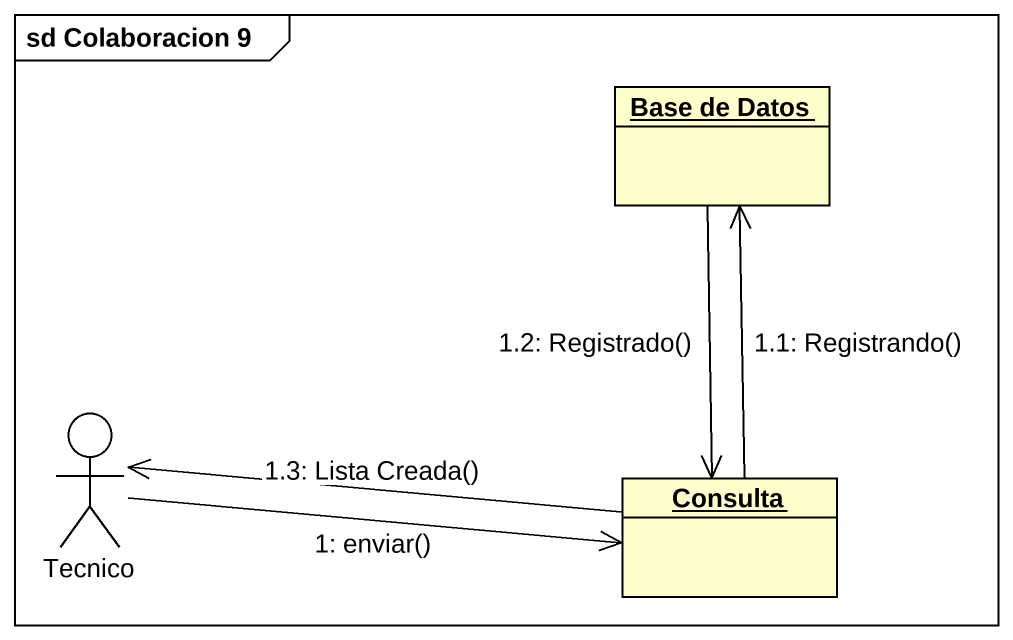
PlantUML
@startuml
mainframe sd Colaboracion 9
allowmixing
hide circle
hide empty members
object "Base de Datos" as Base_de_Datos
actor Tecnico
object Consulta
Tecnico -right-> Consulta : 1: enviar()
Consulta -up-> Base_de_Datos : 1.1: Registrando()
Base_de_Datos --> Consulta : 1.2: Registrado()
Consulta -left-> Tecnico : 1.3: Lista Creada()
@enduml
